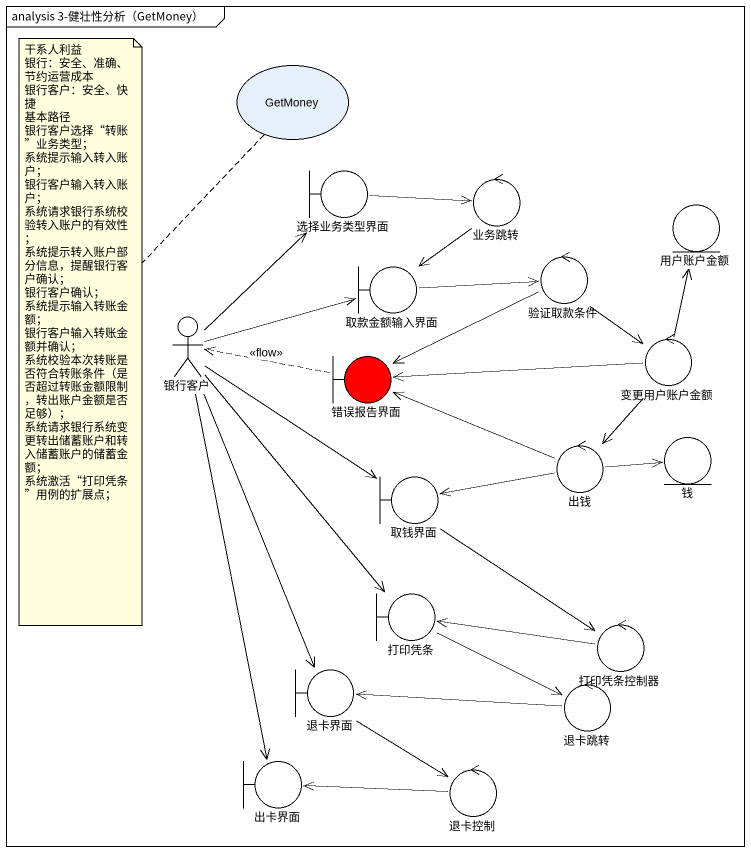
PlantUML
@startuml
mainframe analysis 3-健壮性分析（GetMoney）
usecase GetMoney
boundary 选择业务类型界面
control 业务跳转
entity 用户账户金额
boundary 取款金额输入界面
control 验证取款条件
actor 银行客户
control 变更用户账户金额
boundary 错误报告界面 #FF0000
boundary 取钱界面
control 出钱
entity 钱
boundary 打印凭条
control 打印凭条控制器
boundary 退卡界面
control 退卡跳转
boundary 出卡界面
control 退卡控制
选择业务类型界面 -right-> 业务跳转
业务跳转 --> 取款金额输入界面
取款金额输入界面 -right-> 验证取款条件
验证取款条件 --> 变更用户账户金额
验证取款条件 -left-> 错误报告界面
银行客户 -up-> 选择业务类型界面
银行客户 -right-> 取款金额输入界面
银行客户 -right-> 取钱界面
银行客户 --> 打印凭条
银行客户 --> 退卡界面
银行客户 --> 出卡界面
变更用户账户金额 -up-> 用户账户金额
变更用户账户金额 -left-> 错误报告界面
变更用户账户金额 --> 出钱
错误报告界面 .left.> 银行客户 : <<flow>>
取钱界面 --> 打印凭条控制器
出钱 -left-> 错误报告界面
出钱 -left-> 取钱界面
出钱 -right-> 钱
打印凭条 -right-> 退卡跳转
打印凭条控制器 -left-> 打印凭条
退卡界面 --> 退卡控制
退卡跳转 -left-> 退卡界面
退卡控制 -left-> 出卡界面
note bottom of GetMoney
  干系人利益
  银行：安全、准确、节约运营成本
  银行客户：安全、快捷
  基本路径
  银行客户选择“转账”业务类型；
  系统提示输入转入账户；
  银行客户输入转入账户；
  系统请求银行系统校验转入账户的有效性；
  系统提示转入账户部分信息，提醒银行客户确认；
  银行客户确认；
  系统提示输入转账金额；
  银行客户输入转账金额并确认；
  系统校验本次转账是否符合转账条件（是否超过转账金额限制，转出账户金额是否足够）；
  系统请求银行系统变更转出储蓄账户和转入储蓄账户的储蓄金额；
  系统激活“打印凭条”用例的扩展点；
end note
@enduml
